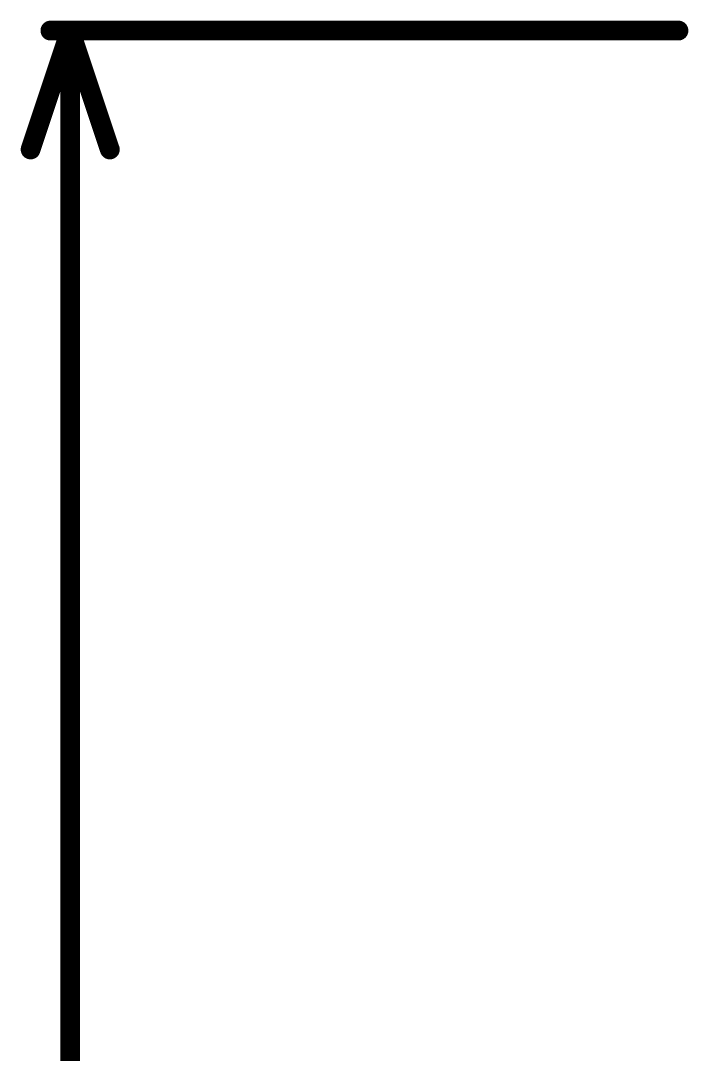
# Model space of a CAD drawing. Header units: inches. Extents: x -11 to 5379, y 0 to 5429.
# Drawn here: x -8.81 to -0.25, y 96.88 to 110.13 of the extents above; entities that cross this region are included whole.
import ezdxf

# ---------------------------------------------------------------- set-up
doc = ezdxf.new("R2010")
doc.units = ezdxf.units.IN
doc.layers.add('Dimension', color=6, linetype='Continuous')

msp = doc.modelspace()

# ---------------------------------------------------------------- linework, layer by layer
at = {"layer": 'Dimension'}
for points in [[(-8.687, 108.476, 0.254, 0.254, 0), (-8.179, 110, 0.254, 0.254, 0)], [(-8.433, 110, 0.254, 0.254, 0), (-0.381, 110, 0.254, 0.254, 0)], [(-8.179, 110, 0.254, 0.254, 0), (-7.671, 108.476, 0.254, 0.254, 0)], [(-8.179, 79.159, 0.254, 0.254, 0), (-8.179, 110, 0.254, 0.254, 0)]]:
    msp.add_lwpolyline(points, format="xyseb", dxfattribs=at)
for points in [[(-8.496, 110, 0.127, 0.127, 1), (-8.369, 110, 0.127, 0.127, 1)], [(-8.242, 110, 0.127, 0.127, 1), (-8.115, 110, 0.127, 0.127, 1)], [(-8.242, 110, 0.127, 0.127, 1), (-8.115, 110, 0.127, 0.127, 1)], [(-8.242, 110, 0.127, 0.127, 1), (-8.115, 110, 0.127, 0.127, 1)], [(-0.444, 110, 0.127, 0.127, 1), (-0.317, 110, 0.127, 0.127, 1)], [(-8.75, 108.476, 0.127, 0.127, 1), (-8.623, 108.476, 0.127, 0.127, 1)], [(-7.734, 108.476, 0.127, 0.127, 1), (-7.607, 108.476, 0.127, 0.127, 1)]]:
    msp.add_lwpolyline(points, format="xyseb", close=True, dxfattribs=at)

doc.saveas('drawing.dxf')
